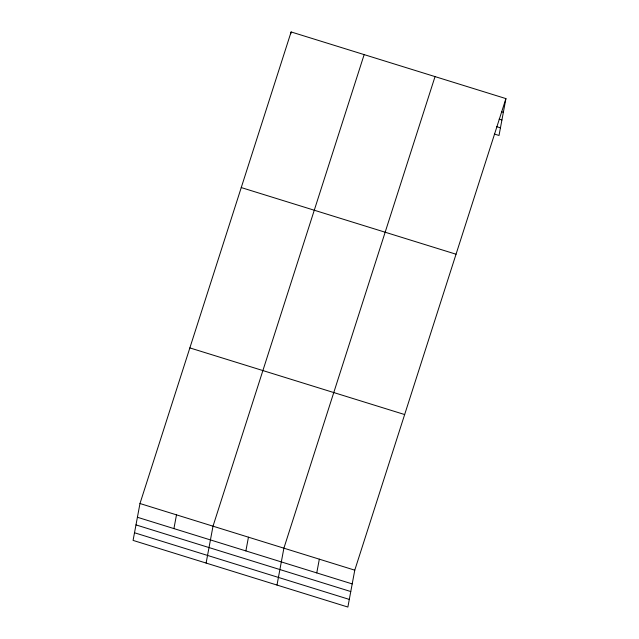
<?xml version="1.0" encoding="UTF-8"?>
<svg xmlns="http://www.w3.org/2000/svg" width="639" height="639" viewBox="0 0 639 639"><rect width="100%" height="100%" fill="white"/><g stroke="black" fill="none" stroke-linecap="round" stroke-linejoin="round"><path stroke-width="0.96" d="M139.981 503.524L133.08 540.402L347.872 607.05L354.773 570.172L505.92 98.598L291.128 31.95L139.981 503.524L354.773 570.172M173.92 528.597L176.492 514.858M290.785 33.779L291.128 31.95M206.109 563.063L213.011 526.185L364.158 54.611M245.879 550.922L248.451 537.183M276.991 585.052L283.892 548.182L435.039 76.6M316.76 572.919L319.332 559.173M505.92 98.598L499.019 135.476L494.354 134.03M501.487 111.761L503.348 112.336M499.123 119.102L501.919 119.972M496.719 126.682L500.449 127.84M241.246 187.57L456.046 254.218M189.855 347.904L404.655 414.551M137.409 517.263L352.201 583.91M135.979 524.899L350.771 591.546M134.51 532.766L349.301 599.414"/></g></svg>
